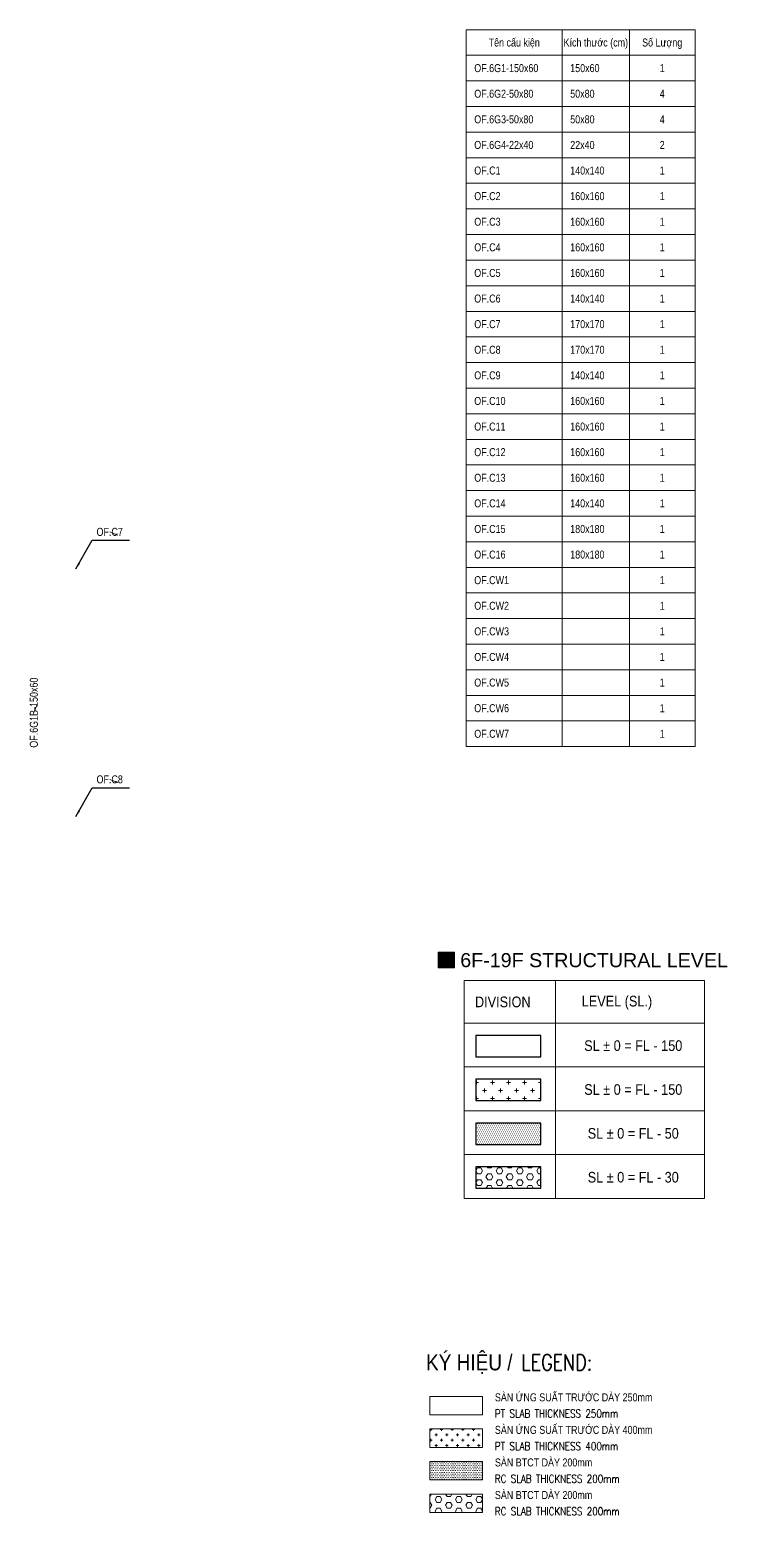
# Model space of a CAD drawing. Header units: millimetres. Extents: x -179076 to 118391, y -18667 to 89921.
# Drawn here: x 85682 to 118391, y 20291 to 89921 of the extents above; entities that cross this region are included whole.
import ezdxf
from ezdxf.enums import TextEntityAlignment as Align

# ---------------------------------------------------------------- set-up
doc = ezdxf.new("R2010")
doc.units = ezdxf.units.MM
doc.layers.get('0').update_dxf_attribs({"lineweight": 20})
doc.layers.get('Defpoints').update_dxf_attribs({"color": 151, "lineweight": 9})
doc.layers.add('$0$2020-08-14', color=2, linetype='Continuous', plot=False)
doc.layers.add('$0$FOOTING BOTTOM LEVEL$0$@ SL+100 EL-1.3', color=11, linetype='Continuous')
doc.layers.add('$0$FOOTING BOTTOM LEVEL$0$@ SL+300 EL-1.1', color=41, linetype='Continuous')
for name, color, linetype, lineweight in [('$0$NDC_S_HATCH MATERIAL', 8, 'Continuous', 13), ('$1$NDC_S_THIN LINE', 8, 'Continuous', 9), ('$3$NDC_S_VN TEXT', 7, 'Continuous', 20), ('NDC_S_ANNO', 7, 'Continuous', 20), ('NDC_S_CONTINUOUS', 3, 'Continuous', 20), ('NDC_S_DIM', 1, 'Continuous', 15), ('NDC_S_ENG TEXT', 2, 'Continuous', 20), ('NDC_S_HATCH MATERIAL', 8, 'Continuous', 13), ('NDC_S_VN TEXT', 7, 'Continuous', 20), ('NDC_Table', 3, 'Continuous', 20)]:
    doc.layers.add(name, color=color, linetype=linetype, lineweight=lineweight)
doc.styles.add('$0$FOOTING BOTTOM LEVEL$0$AREA MENSURATION$0$Style-Arial', font='arial.ttf')
doc.styles.add('$0$NDC_ARIAL', font='arial.ttf', dxfattribs={"width": 0.85})
doc.styles.add('ARIAL', font='arial.ttf', dxfattribs={"width": 0.8})
doc.styles.add('NDC_ARIAL', font='arial.ttf', dxfattribs={"width": 0.85})
doc.styles.add('NDC_DIM', font='', dxfattribs={"width": 0.75})
doc.styles.add('NDC_EN TXT', font='romans.shx', dxfattribs={"width": 0.8})
doc.styles.add('NDC_VIE TXT', font='arial.ttf', dxfattribs={"width": 0.8})
doc.styles.get('NDC_DIM').set_extended_font_data('Dotum')
doc.dimstyles.new('NDC_dim_150', dxfattribs={"dimscale": 150, "dimtxt": 2.5, "dimasz": 1.5, "dimexe": 1.5, "dimexo": 2.5, "dimgap": 1, "dimtad": 1, "dimdec": 0, "dimzin": 0, "dimdsep": 46, "dimtxsty": 'NDC_DIM', "dimblk": 'DIMMARK', "dimcen": 0.09, "dimdle": 1.2, "dimclrd": 1, "dimclre": 1, "dimclrt": 3, "dimadec": 0, "dimazin": 0, "dimtfac": 1, "dimtdec": 0, "dimtix": 1, "dimtofl": 0, "dimtmove": 0, "dimatfit": 3, "dimfxl": 8, "dimfxlon": 1, "dimtolj": 1, "dimtzin": 0, "dimarcsym": 0})
doc.dimstyles.new('NDC_dim_iso', dxfattribs={"dimtxt": 2.5, "dimasz": 1, "dimexe": 1.5, "dimexo": 2.5, "dimgap": 1, "dimtad": 1, "dimdec": 0, "dimzin": 0, "dimdsep": 46, "dimtxsty": 'NDC_DIM', "dimblk": 'DIMMARK', "dimcen": 0.09, "dimdle": 1.2, "dimclrd": 1, "dimclre": 1, "dimclrt": 3, "dimadec": 0, "dimazin": 0, "dimtfac": 1, "dimtdec": 0, "dimtix": 1, "dimtofl": 0, "dimtmove": 0, "dimatfit": 3, "dimfxl": 8, "dimfxlon": 1, "dimtolj": 1, "dimtzin": 0, "dimarcsym": 0})

# ---------------------------------------------------------------- blocks, each defined once
blk = doc.blocks.new('DIMMARK')
at = {"layer": 'NDC_S_DIM', "color": 1}
blk.add_line((-1.5, 0), (1, 0), dxfattribs=at)
at = {"layer": 'NDC_S_DIM', "color": 2, "const_width": 0.1}
blk.add_lwpolyline([(-0.42, -0.42), (0.42, 0.42)], dxfattribs=at)
blk = doc.blocks.new('*U219')
at = {"layer": 'NDC_S_ANNO', "ltscale": 0.8, "style": 'ARIAL', "width": 0.8, "flags": 1}
blk.add_attdef('CHU_THICH', text='', height=2.5, dxfattribs=at).set_placement((0, 0), align=Align.MIDDLE_CENTER)
at = {"layer": 'NDC_S_ANNO', "ltscale": 0.8, "style": 'ARIAL', "width": 0.8}
blk.add_attdef('TEN', text='', height=2.5, dxfattribs=at).set_placement((-2.58, 1.03), align=Align.MIDDLE_CENTER)
at = {"layer": 'Defpoints'}
blk.add_leader([(0, 0), (-2.58, 1.03)], dimstyle='NDC_dim_iso', override={"dimgap": 0.625, "dimtad": 0}, dxfattribs=at)
blk = doc.blocks.new('*U220')
at = {"layer": 'NDC_S_ANNO', "ltscale": 0.8, "style": 'ARIAL', "width": 0.8, "flags": 1}
blk.add_attdef('CHU_THICH', text='', height=2.5, dxfattribs=at).set_placement((0, 0), align=Align.MIDDLE_CENTER)
at = {"layer": 'NDC_S_ANNO', "ltscale": 0.8, "style": 'ARIAL', "width": 0.8}
blk.add_attdef('TEN', text='', height=2.5, dxfattribs=at).set_placement((-2.58, 1.03), align=Align.MIDDLE_CENTER)
at = {"layer": 'Defpoints'}
blk.add_leader([(0, 0), (-2.58, 1.03)], dimstyle='NDC_dim_iso', override={"dimgap": 0.625, "dimtad": 0}, dxfattribs=at)
blk = doc.blocks.new('*U210')
at = {"layer": 'NDC_S_ANNO', "ltscale": 0.8, "style": 'ARIAL', "width": 0.8, "flags": 1}
blk.add_attdef('CHU_THICH', text='', height=2.5, dxfattribs=at).set_placement((0, 0), align=Align.MIDDLE_CENTER)
at = {"layer": 'NDC_S_ANNO', "ltscale": 0.8, "style": 'ARIAL', "width": 0.8}
blk.add_attdef('TEN', text='', height=2.5, dxfattribs=at).set_placement((-2.58, 1.03), align=Align.MIDDLE_CENTER)
at = {"layer": 'Defpoints'}
blk.add_leader([(0, 0), (-2.58, 1.03)], dimstyle='NDC_dim_iso', override={"dimgap": 0.625, "dimtad": 0}, dxfattribs=at)

msp = doc.modelspace()

# ---------------------------------------------------------------- hatches: boundary and pattern name
at = {"layer": '$0$NDC_S_HATCH MATERIAL'}
h = msp.add_hatch(dxfattribs=at)
h.set_pattern_fill('DOTS', color=256, scale=50)
h.paths.add_polyline_path([(104450.3, 22814), (104450.3, 21949.9), (106908.6, 21949.9), (106908.6, 22814)])
h = msp.add_hatch(dxfattribs=at)
h.set_pattern_fill('HEX', color=256, scale=50)
h.paths.add_polyline_path([(104450.3, 21288), (104450.3, 20423.9), (106908.6, 20423.9), (106908.6, 21288)])
at = {"layer": '$1$NDC_S_THIN LINE', "ltscale": 100}
h = msp.add_hatch(color=251, dxfattribs=at)
h.dxf.hatch_style = 1
h.paths.add_polyline_path([(105606.5, 46678), (104836.5, 46678), (104836.5, 45945.7), (105606.5, 45945.7)])
at = {"layer": 'NDC_S_HATCH MATERIAL', "ltscale": 500}
h = msp.add_hatch(dxfattribs=at)
h.set_pattern_fill('CROSS', color=256, scale=1000, pattern_type=2)
h.set_pattern_definition([(0, (-3067.03, 5309.89), (250, 250), [125, -375]), (90, (-3004.53, 5247.39), (-250, 250), [125, -375])])
h.paths.add_polyline_path([(104450.3, 24340), (104450.3, 23475.9), (106908.6, 23475.9), (106908.6, 24340)])

# ---------------------------------------------------------------- linework, layer by layer
msp.add_lwpolyline([(104836.5, 46678), (105606.5, 46678), (105606.5, 45945.7), (104836.5, 45945.7)], close=True)
at = {"layer": 'NDC_S_CONTINUOUS'}
for points in [[(104450.3, 25866), (106908.6, 25866), (106908.6, 25001.9), (104450.3, 25001.9)], [(104450.3, 24340), (106908.6, 24340), (106908.6, 23475.9), (104450.3, 23475.9)], [(104450.3, 22814), (106908.6, 22814), (106908.6, 21949.9), (104450.3, 21949.9)], [(104450.3, 21288), (106908.6, 21288), (106908.6, 20423.9), (104450.3, 20423.9)]]:
    msp.add_lwpolyline(points, close=True, dxfattribs=at)
at = {"layer": 'NDC_Table'}
for p, q in [((106151.7, 89921.2), (106151.7, 56321.2)), ((106151.7, 89921.2), (116876.7, 89921.2)), ((110651.7, 89921.2), (110651.7, 56321.2)), ((113801.7, 89921.2), (113801.7, 56321.2)), ((116876.7, 89921.2), (116876.7, 56321.2)), ((106151.7, 88721.2), (116876.7, 88721.2)), ((106151.7, 87521.2), (116876.7, 87521.2)), ((106151.7, 86321.2), (116876.7, 86321.2)), ((106151.7, 85121.2), (116876.7, 85121.2)), ((106151.7, 83921.2), (116876.7, 83921.2)), ((106151.7, 83921.2), (116876.7, 83921.2)), ((106151.7, 82721.2), (116876.7, 82721.2)), ((106151.7, 81521.2), (116876.7, 81521.2)), ((106151.7, 80321.2), (116876.7, 80321.2)), ((106151.7, 79121.2), (116876.7, 79121.2)), ((106151.7, 77921.2), (116876.7, 77921.2)), ((106151.7, 76721.2), (116876.7, 76721.2)), ((106151.7, 75521.2), (116876.7, 75521.2)), ((106151.7, 74321.2), (116876.7, 74321.2)), ((106151.7, 73121.2), (116876.7, 73121.2)), ((106151.7, 71921.2), (116876.7, 71921.2)), ((106151.7, 70721.2), (116876.7, 70721.2)), ((106151.7, 69521.2), (116876.7, 69521.2)), ((106151.7, 68321.2), (116876.7, 68321.2)), ((106151.7, 67121.2), (116876.7, 67121.2)), ((106151.7, 65921.2), (116876.7, 65921.2)), ((106151.7, 64721.2), (116876.7, 64721.2)), ((106151.7, 63521.2), (116876.7, 63521.2)), ((106151.7, 62321.2), (116876.7, 62321.2)), ((106151.7, 61121.2), (116876.7, 61121.2)), ((106151.7, 59921.2), (116876.7, 59921.2)), ((106151.7, 58721.2), (116876.7, 58721.2)), ((106151.7, 57521.2), (116876.7, 57521.2)), ((106151.7, 56321.2), (116876.7, 56321.2))]:
    msp.add_line(p, q, dxfattribs=at)

# ---------------------------------------------------------------- block references
at = {"layer": 'NDC_S_VN TEXT', "xscale": 150, "yscale": 150, "zscale": 150}
for name, p, values in [('*U219', (89820.5, 66230.8), {'TEN': 'OF.C7'}), ('*U220', (89820.5, 54630.8), {'TEN': 'OF.C8'})]:
    msp.add_blockref(name, p, dxfattribs=at).add_auto_attribs(values)
at = {"layer": 'NDC_S_VN TEXT', "xscale": 150, "yscale": 150, "zscale": 150, "rotation": 90}
msp.add_blockref('*U210', (86029.5, 58297.7), dxfattribs=at).add_auto_attribs({'TEN': 'OF.6G1B-150x60'})

# ---------------------------------------------------------------- texts
at = {"style": '$0$FOOTING BOTTOM LEVEL$0$AREA MENSURATION$0$Style-Arial'}
msp.add_text('6F-19F STRUCTURAL LEVEL', height=660, dxfattribs=at).set_placement((105870.2, 46641.7), align=Align.TOP_LEFT)
at = {"layer": 'NDC_S_ENG TEXT', "attachment_point": 1, "line_spacing_factor": 0.7, "style": 'NDC_EN TXT'}
for s, insert, char_height in [('LEGEND:', (108737.2, 27833.5), 750), ('PT SLAB THICKNESS 250mm', (107494.5, 25244.2), 375), ('PT SLAB THICKNESS 400mm', (107494.5, 23718.2), 375), ('RC SLAB THICKNESS 200mm', (107494.5, 22192.2), 375), ('RC SLAB THICKNESS 200mm', (107494.5, 20666.2), 375)]:
    msp.add_mtext_dynamic_manual_height_columns(s, width=11151.525, gutter_width=10, heights=[0], dxfattribs=dict(at, insert=insert, char_height=char_height))
at = {"layer": 'NDC_S_VN TEXT', "style": 'NDC_ARIAL', "width": 0.8}
for s, p in [('Tên cấu kiện', (108401.7, 89321.2)), ('Kích thước (cm)', (112226.7, 89321.2)), ('Số Lượng', (115339.2, 89321.2)), ('1', (115339.2, 88121.2)), ('4', (115339.2, 86921.2)), ('4', (115339.2, 85721.2)), ('2', (115339.2, 84521.2)), ('1', (115339.2, 83321.2)), ('1', (115339.2, 82121.2)), ('1', (115339.2, 80921.2)), ('1', (115339.2, 79721.2)), ('1', (115339.2, 78521.2)), ('1', (115339.2, 77321.2)), ('1', (115339.2, 76121.2)), ('1', (115339.2, 74921.2)), ('1', (115339.2, 73721.2)), ('1', (115339.2, 72521.2)), ('1', (115339.2, 71321.2)), ('1', (115339.2, 70121.2)), ('1', (115339.2, 68921.2)), ('1', (115339.2, 67721.2)), ('1', (115339.2, 66521.2)), ('1', (115339.2, 65321.2)), ('1', (115339.2, 64121.2)), ('1', (115339.2, 62921.2)), ('1', (115339.2, 61721.2)), ('1', (115339.2, 60521.2)), ('1', (115339.2, 59321.2)), ('1', (115339.2, 58121.2)), ('1', (115339.2, 56921.2))]:
    msp.add_text(s, height=375, dxfattribs=at).set_placement(p, align=Align.MIDDLE_CENTER)
for s, p in [('OF.6G1-150x60', (106526.7, 88121.2)), ('150x60', (111026.7, 88121.2)), ('OF.6G2-50x80', (106526.7, 86921.2)), ('50x80', (111026.7, 86921.2)), ('OF.6G3-50x80', (106526.7, 85721.2)), ('50x80', (111026.7, 85721.2)), ('OF.6G4-22x40', (106526.7, 84521.2)), ('22x40', (111026.7, 84521.2)), ('OF.C1', (106526.7, 83321.2)), ('140x140', (111026.7, 83321.2)), ('OF.C2', (106526.7, 82121.2)), ('160x160', (111026.7, 82121.2)), ('OF.C3', (106526.7, 80921.2)), ('160x160', (111026.7, 80921.2)), ('OF.C4', (106526.7, 79721.2)), ('160x160', (111026.7, 79721.2)), ('OF.C5', (106526.7, 78521.2)), ('160x160', (111026.7, 78521.2)), ('OF.C6', (106526.7, 77321.2)), ('140x140', (111026.7, 77321.2)), ('OF.C7', (106526.7, 76121.2)), ('170x170', (111026.7, 76121.2)), ('OF.C8', (106526.7, 74921.2)), ('170x170', (111026.7, 74921.2)), ('OF.C9', (106526.7, 73721.2)), ('140x140', (111026.7, 73721.2)), ('OF.C10', (106526.7, 72521.2)), ('160x160', (111026.7, 72521.2)), ('OF.C11', (106526.7, 71321.2)), ('160x160', (111026.7, 71321.2)), ('OF.C12', (106526.7, 70121.2)), ('160x160', (111026.7, 70121.2)), ('OF.C13', (106526.7, 68921.2)), ('160x160', (111026.7, 68921.2)), ('OF.C14', (106526.7, 67721.2)), ('140x140', (111026.7, 67721.2)), ('OF.C15', (106526.7, 66521.2)), ('180x180', (111026.7, 66521.2)), ('OF.C16', (106526.7, 65321.2)), ('180x180', (111026.7, 65321.2)), ('OF.CW1', (106526.7, 64121.2)), ('OF.CW2', (106526.7, 62921.2)), ('OF.CW3', (106526.7, 61721.2)), ('OF.CW4', (106526.7, 60521.2)), ('OF.CW5', (106526.7, 59321.2)), ('OF.CW6', (106526.7, 58121.2)), ('OF.CW7', (106526.7, 56921.2))]:
    msp.add_text(s, height=375, dxfattribs=at).set_placement(p, align=Align.MIDDLE_LEFT)
at = {"layer": 'NDC_S_VN TEXT', "style": 'NDC_VIE TXT', "width": 0.85}
msp.add_text('KÝ HIỆU /', height=750, dxfattribs=at).set_placement((104265.2, 27833.5), align=Align.TOP_LEFT)
at = {"layer": 'NDC_S_VN TEXT', "char_height": 375, "attachment_point": 1, "style": 'NDC_VIE TXT'}
for s, insert in [('SÀN ỨNG SUẤT TRƯỚC DÀY 250mm', (107494.5, 26007.6)), ('SÀN ỨNG SUẤT TRƯỚC DÀY 400mm', (107494.5, 24481.6)), ('SÀN BTCT DÀY 200mm', (107494.5, 22955.6)), ('SÀN BTCT DÀY 200mm', (107494.5, 21429.6))]:
    msp.add_mtext_dynamic_manual_height_columns(s, width=8485.707, gutter_width=10, heights=[0], dxfattribs=dict(at, insert=insert))

# ---------------------------------------------------------------- leaders
for points in [[(87848.3, 64647), (88614.8, 65991.9), (90364.4, 65991.9)], [(87848.3, 53047), (88614.8, 54391.9), (90364.4, 54391.9)]]:
    msp.add_leader(points, dimstyle='NDC_dim_150', override={"dimasz": 2, "dimgap": 1, "dimtad": 0})

# ---------------------------------------------------------------- wipeouts: each hides what was drawn before it
msp.add_wipeout([(106050.7, 45364.7), (117316.2, 45364.7), (117316.2, 35142.3), (106050.7, 35142.3)]).dxf.layer = '$0$2020-08-14'

# ---------------------------------------------------------------- next in the draw order: hatches: boundary and pattern name
at = {"layer": '$0$NDC_S_HATCH MATERIAL'}
h = msp.add_hatch(dxfattribs=at)
h.set_pattern_fill('CROSS', color=256, scale=1500)
h.set_pattern_definition([(0, (-70466.25, -26924), (375, 375), [187.5, -562.5]), (90, (-70372.5, -27017.75), (-375, 375), [187.5, -562.5])])
h.paths.add_polyline_path([(109648.9, 40730.5), (106598.5, 40730.5), (106598.5, 39730.5), (109648.9, 39730.5)])
h = msp.add_hatch(dxfattribs=at)
h.set_pattern_fill('DOTS', color=256, scale=1500)
h.set_pattern_definition([(0, (-70466.25, -37201.91), (46.875, 93.75), [0, -93.75])])
h.paths.add_polyline_path([(109648.9, 38674.9), (106598.5, 38674.9), (106598.5, 37674.9), (109648.9, 37674.9)])
h = msp.add_hatch(dxfattribs=at)
h.set_pattern_fill('HEX', color=256, scale=50)
h.paths.add_polyline_path([(109648.9, 36619.3), (106598.5, 36619.3), (106598.5, 35619.3), (109648.9, 35619.3)])

# ---------------------------------------------------------------- next in the draw order: linework, layer by layer
at = {"layer": '$0$FOOTING BOTTOM LEVEL$0$@ SL+100 EL-1.3', "color": 7}
for points in [[(109648.9, 38674.9), (106598.5, 38674.9), (106598.5, 37674.9), (109648.9, 37674.9)], [(109648.9, 36619.3), (106598.5, 36619.3), (106598.5, 35619.3), (109648.9, 35619.3)]]:
    msp.add_lwpolyline(points, close=True, dxfattribs=at)
at = {"layer": '$0$FOOTING BOTTOM LEVEL$0$@ SL+300 EL-1.1', "color": 7}
for points in [[(109648.9, 42786.1), (106598.5, 42786.1), (106598.5, 41786.1), (109648.9, 41786.1)], [(109648.9, 40730.5), (106598.5, 40730.5), (106598.5, 39730.5), (109648.9, 39730.5)]]:
    msp.add_lwpolyline(points, close=True, dxfattribs=at)
for p, q in [((106050.7, 45364.7), (117316.2, 45364.7)), ((106050.7, 45364.7), (106050.7, 35142.3)), ((110330.6, 45364.7), (110330.6, 35142.3)), ((117316.2, 45364.7), (117316.2, 35142.3)), ((106050.7, 43364.7), (117316.2, 43364.7)), ((106050.7, 41309.1), (117316.2, 41309.1)), ((106050.7, 39253.5), (117316.2, 39253.5)), ((106050.7, 37197.9), (117316.2, 37197.9)), ((106050.7, 35142.3), (117316.2, 35142.3))]:
    msp.add_line(p, q)

# ---------------------------------------------------------------- next in the draw order: texts
at = {"layer": '$3$NDC_S_VN TEXT', "style": '$0$NDC_ARIAL', "width": 0.85}
for s, p in [('DIVISION', (106561.4, 44604.3)), ('LEVEL (SL.)', (111567.6, 44639))]:
    msp.add_text(s, height=500, dxfattribs=at).set_placement(p, align=Align.TOP_LEFT)
for s, p in [('SL %%P 0 = FL - 150', (113981.3, 42053.7)), ('SL %%P 0 = FL - 150', (113981.3, 39998.1)), ('SL %%P 0 = FL - 50', (113981.3, 37942.5)), ('SL %%P 0 = FL - 30', (113981.3, 35886.9))]:
    msp.add_text(s, height=500, dxfattribs=at).set_placement(p, align=Align.CENTER)

doc.saveas('drawing.dxf')
